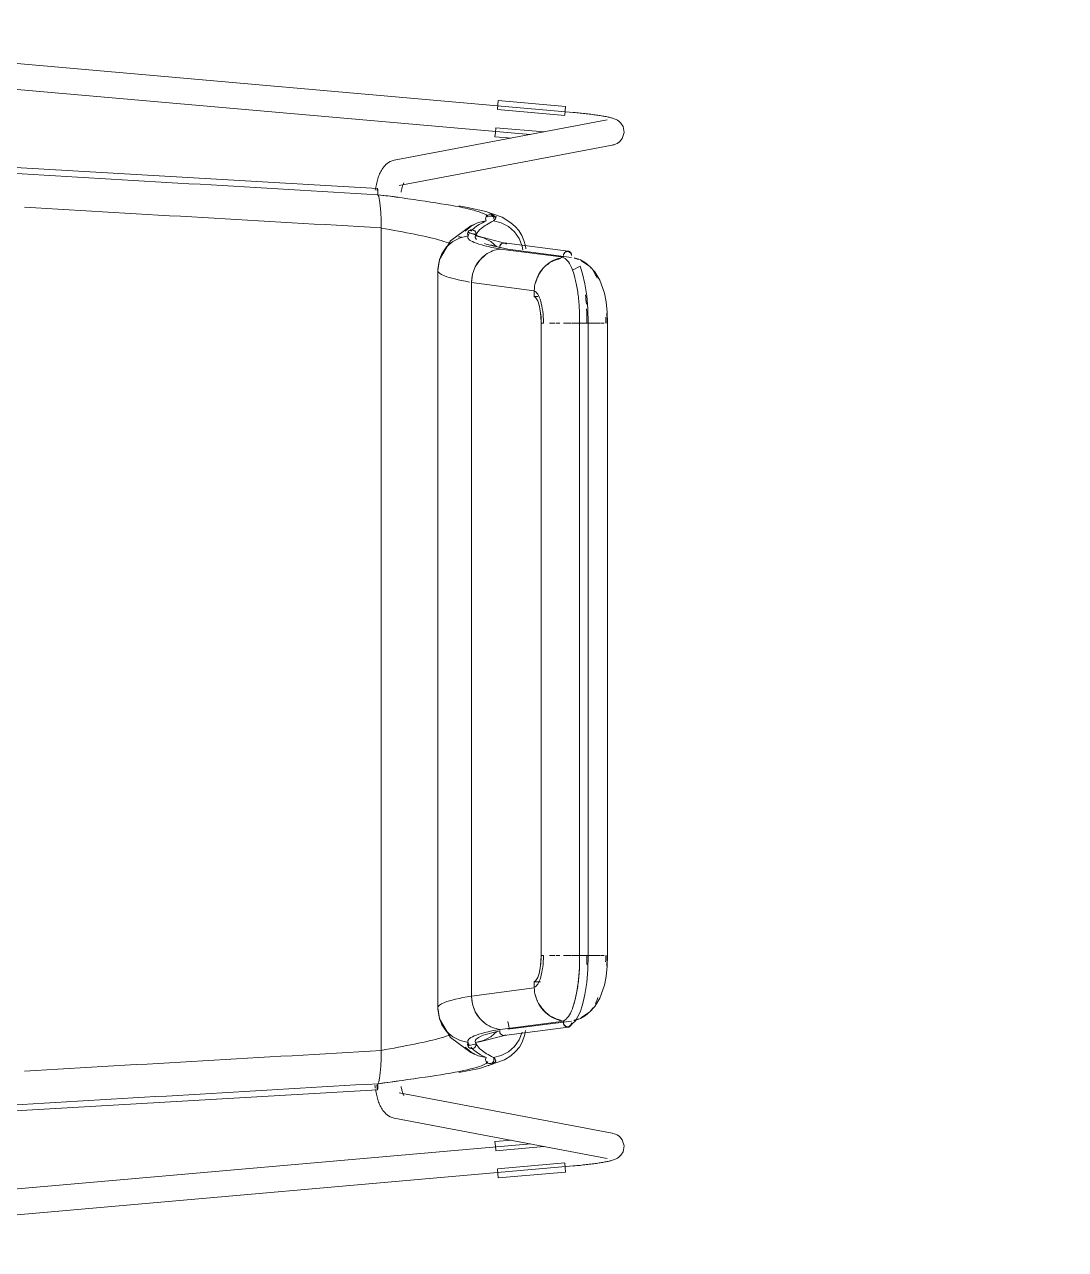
# Model space of a CAD drawing. Header units: millimetres. Extents: x 155927 to 326028, y -36033 to 97293.
# Drawn here: x 213040 to 213525, y 12021 to 12592 of the extents above; entities that cross this region are included whole.
import ezdxf

# ---------------------------------------------------------------- set-up
doc = ezdxf.new("R2010")
doc.units = ezdxf.units.MM
doc.header["$MEASUREMENT"] = 0
doc.layers.add('A-DOOR', color=4, linetype='CONTINUOUS', lineweight=9)
doc.layers.add('I-FURN', color=8, linetype='CONTINUOUS', lineweight=9)

msp = doc.modelspace()

# ---------------------------------------------------------------- linework, layer by layer
at = {"layer": 'A-DOOR'}
msp.add_arc((214507.33, 13505.61), 1010, 180, 270, dxfattribs=at)
at = {"layer": 'I-FURN'}
for p, q in [((213295.89, 12550.76), (212852.57, 12589.71)), ((212851.52, 12577.75), (213275.86, 12540.47)), ((213260.51, 12552.23), (213260.69, 12554.29)), ((213260.69, 12554.29), (213260.87, 12556.33)), ((213260.87, 12556.33), (213292.28, 12553.57)), ((213260.5, 12552.1), (213291.91, 12549.34)), ((213292.1, 12551.53), (213291.92, 12549.47)), ((213292.28, 12553.57), (213292.1, 12551.53)), ((213296.05, 12550.75), (213295.89, 12550.76)), ((213296.8, 12550.68), (213296.05, 12550.75)), ((213297.55, 12550.61), (213296.8, 12550.68)), ((213298.3, 12550.54), (213297.55, 12550.61)), ((213299.04, 12550.46), (213298.3, 12550.54)), ((213299.78, 12550.39), (213299.04, 12550.46)), ((213300.51, 12550.31), (213299.78, 12550.39)), ((213301.24, 12550.23), (213300.51, 12550.31)), ((213301.96, 12550.15), (213301.24, 12550.23)), ((213302.67, 12550.06), (213301.96, 12550.15)), ((213303.36, 12549.98), (213302.67, 12550.06)), ((213304.05, 12549.89), (213303.36, 12549.98)), ((213304.73, 12549.81), (213304.05, 12549.89)), ((213305.39, 12549.72), (213304.73, 12549.81)), ((213306.04, 12549.63), (213305.39, 12549.72)), ((213306.67, 12549.54), (213306.04, 12549.63)), ((213307.29, 12549.45), (213306.67, 12549.54)), ((213307.9, 12549.36), (213307.29, 12549.45)), ((213308.48, 12549.27), (213307.9, 12549.36)), ((213309.05, 12549.17), (213308.48, 12549.27)), ((213309.6, 12549.08), (213309.05, 12549.17)), ((213310.14, 12548.99), (213309.6, 12549.08)), ((213310.65, 12548.89), (213310.14, 12548.99)), ((213311.15, 12548.8), (213310.65, 12548.89)), ((213311.62, 12548.7), (213311.15, 12548.8)), ((213312.08, 12548.61), (213311.62, 12548.7)), ((213312.53, 12548.51), (213312.08, 12548.61)), ((213312.95, 12548.41), (213312.53, 12548.51)), ((213313.37, 12548.3), (213312.95, 12548.41)), ((213313.77, 12548.2), (213313.37, 12548.3)), ((213311.74, 12547.28), (213212.45, 12528.47)), ((213259.56, 12541.47), (213259.75, 12543.53)), ((213282.24, 12541.68), (213259.76, 12543.65)), ((213314.16, 12548.08), (213313.77, 12548.2)), ((213314.56, 12547.96), (213314.16, 12548.08)), ((213314.96, 12547.81), (213314.56, 12547.96)), ((213315.39, 12547.65), (213314.96, 12547.81)), ((213315.87, 12547.43), (213315.39, 12547.65)), ((213316.43, 12547.13), (213315.87, 12547.43)), ((213317.13, 12546.65), (213316.43, 12547.13)), ((213318.04, 12545.79), (213317.13, 12546.65)), ((213319.08, 12544.14), (213318.04, 12545.79)), ((213319.56, 12541.38), (213319.08, 12544.14)), ((213259.38, 12539.42), (213259.56, 12541.47)), ((213259.38, 12539.42), (213267.28, 12538.73)), ((213317.41, 12537.05), (213316.33, 12536.3)), ((213318.73, 12538.63), (213317.41, 12537.05)), ((213318.73, 12538.63), (213319.56, 12541.38)), ((212872.69, 12534.56), (213204.6, 12515.28)), ((213214.68, 12516.68), (213313.97, 12535.49)), ((213314.39, 12535.58), (213313.97, 12535.49)), ((213314.9, 12535.71), (213314.39, 12535.58)), ((213315.52, 12535.93), (213314.9, 12535.71)), ((213316.33, 12536.3), (213315.52, 12535.93)), ((213207.97, 12525.89), (213207.52, 12525.36)), ((213208.49, 12526.41), (213207.97, 12525.89)), ((213209.09, 12526.92), (213208.49, 12526.41)), ((213209.77, 12527.41), (213209.09, 12526.92)), ((213210.56, 12527.84), (213209.77, 12527.41)), ((213211.46, 12528.21), (213210.56, 12527.84)), ((213212.45, 12528.47), (213211.46, 12528.21)), ((213204.76, 12519.76), (213204.58, 12519.14)), ((213204.96, 12520.36), (213204.76, 12519.76)), ((213205.16, 12520.95), (213204.96, 12520.36)), ((213205.38, 12521.54), (213205.16, 12520.95)), ((213205.62, 12522.11), (213205.38, 12521.54)), ((213205.87, 12522.67), (213205.62, 12522.11)), ((213206.14, 12523.22), (213205.87, 12522.67)), ((213206.43, 12523.75), (213206.14, 12523.22)), ((213206.76, 12524.29), (213206.43, 12523.75)), ((213207.12, 12524.83), (213206.76, 12524.29)), ((213207.52, 12525.36), (213207.12, 12524.83)), ((213203.69, 12515.17), (213203.57, 12514.47)), ((213203.82, 12515.86), (213203.69, 12515.17)), ((213203.95, 12516.54), (213203.82, 12515.86)), ((213204.09, 12517.21), (213203.95, 12516.54)), ((213204.25, 12517.87), (213204.09, 12517.21)), ((213204.41, 12518.51), (213204.25, 12517.87)), ((213204.58, 12519.14), (213204.41, 12518.51)), ((213204.45, 12514.74), (213204.42, 12514.36)), ((213204.42, 12514.36), (213204.45, 12514.74)), ((213204.5, 12515.03), (213204.45, 12514.74)), ((213204.45, 12514.74), (213204.5, 12515.03)), ((213204.55, 12515.21), (213204.6, 12515.28)), ((213204.6, 12515.27), (213204.55, 12515.21)), ((213204.75, 12514.71), (213204.7, 12515.01)), ((213204.7, 12515.01), (213204.75, 12514.71)), ((213204.78, 12514.32), (213204.75, 12514.71)), ((213204.75, 12514.71), (213204.78, 12514.33)), ((213204.78, 12514.33), (213204.8, 12513.87)), ((213204.8, 12513.87), (213204.78, 12514.32)), ((213215.71, 12514.13), (213215.61, 12513.63)), ((213215.81, 12514.6), (213215.71, 12514.13)), ((213215.91, 12515.04), (213215.81, 12514.6)), ((213216.02, 12515.46), (213215.91, 12515.04)), ((213216.12, 12515.86), (213216.02, 12515.46)), ((213216.23, 12516.22), (213216.12, 12515.86)), ((213216.34, 12516.56), (213216.23, 12516.22)), ((213216.45, 12516.86), (213216.34, 12516.56)), ((213216.55, 12517.13), (213216.45, 12516.86)), ((213216.64, 12517.36), (213216.55, 12517.13)), ((213216.73, 12517.56), (213216.64, 12517.36)), ((213216.8, 12517.71), (213216.73, 12517.56)), ((213216.85, 12517.8), (213216.8, 12517.71)), ((213216.89, 12517.87), (213216.85, 12517.8)), ((213216.91, 12517.9), (213216.89, 12517.87)), ((213204.79, 12512.41), (213204.81, 12512.88)), ((213204.81, 12512.88), (213204.79, 12512.41)), ((213204.79, 12512.41), (213205.19, 12511.51)), ((213205.19, 12511.51), (213204.79, 12512.41)), ((213204.81, 12513.38), (213204.8, 12513.87)), ((213204.8, 12513.87), (213204.81, 12513.38)), ((213204.81, 12512.88), (213204.81, 12513.38)), ((213204.81, 12513.38), (213204.81, 12512.88)), ((213205.19, 12511.51), (213205.55, 12509.77)), ((213205.56, 12509.76), (213205.19, 12511.51)), ((213205.55, 12509.76), (213205.86, 12507.3)), ((213205.87, 12507.26), (213205.56, 12509.76)), ((213205.87, 12507.27), (213206.1, 12504.21)), ((213206.11, 12504.16), (213205.87, 12507.26)), ((213206.11, 12504.16), (213206.26, 12500.69)), ((213206.26, 12500.63), (213206.11, 12504.16)), ((213246.58, 12506.43), (213242.51, 12507.17)), ((213255.1, 12504.54), (213246.58, 12506.43)), ((213262.73, 12501.87), (213255.1, 12504.54)), ((213256.04, 12502.79), (213255.63, 12502.51)), ((213255.64, 12502.5), (213256.04, 12502.79)), ((213256.5, 12502.98), (213256.04, 12502.79)), ((213256.04, 12502.79), (213256.5, 12502.97)), ((213256.98, 12503.04), (213256.5, 12502.98)), ((213256.5, 12502.97), (213256.98, 12503.03)), ((213257.47, 12502.96), (213256.98, 12503.04)), ((213256.98, 12503.03), (213257.47, 12502.96)), ((213257.47, 12502.96), (213257.92, 12502.76)), ((213257.92, 12502.77), (213257.47, 12502.96)), ((213258.32, 12502.47), (213257.92, 12502.77)), ((213257.92, 12502.76), (213258.31, 12502.46)), ((213206.26, 12500.63), (213206.32, 12496.94)), ((213206.32, 12496.86), (213206.26, 12500.63)), ((213206.32, 12113.46), (213206.32, 12496.86)), ((213206.32, 12496.86), (213206.32, 12113.38)), ((213238.65, 12490.85), (213248.19, 12497.84)), ((213248.26, 12497.79), (213245.42, 12495.38)), ((213245.42, 12495.38), (213248.26, 12497.78)), ((213248.19, 12497.84), (213249.93, 12498.73)), ((213251.58, 12499.43), (213248.26, 12497.79)), ((213248.26, 12497.78), (213251.59, 12499.42)), ((213255.2, 12500.21), (213251.58, 12499.43)), ((213251.59, 12499.42), (213255.2, 12500.21)), ((213255.11, 12501.68), (213255.02, 12501.19)), ((213255.02, 12501.18), (213255.11, 12501.67)), ((213255.02, 12501.19), (213255.05, 12500.69)), ((213255.05, 12500.68), (213255.02, 12501.18)), ((213255.05, 12500.69), (213255.2, 12500.21)), ((213255.2, 12500.21), (213255.05, 12500.68)), ((213255.32, 12502.13), (213255.11, 12501.68)), ((213255.11, 12501.67), (213255.32, 12502.12)), ((213255.63, 12502.51), (213255.32, 12502.13)), ((213255.32, 12502.12), (213255.64, 12502.5)), ((213259.93, 12502.23), (213256.08, 12502.04)), ((213258.31, 12502.46), (213258.62, 12502.08)), ((213258.62, 12502.08), (213258.32, 12502.47)), ((213258.62, 12502.08), (213258.82, 12501.62)), ((213258.82, 12501.62), (213258.62, 12502.08)), ((213258.85, 12500.63), (213258.68, 12500.16)), ((213258.69, 12500.16), (213258.85, 12500.63)), ((213262.32, 12499.26), (213258.69, 12500.16)), ((213258.82, 12501.62), (213258.89, 12501.13)), ((213258.89, 12501.13), (213258.82, 12501.62)), ((213259.61, 12501.07), (213259.93, 12502.23)), ((213265.64, 12497.52), (213262.32, 12499.26)), ((213266.84, 12499.36), (213262.73, 12501.87)), ((213268.46, 12495.04), (213265.64, 12497.52)), ((213268.8, 12497.63), (213266.84, 12499.36)), ((213270.49, 12495.65), (213268.8, 12497.63)), ((213243.1, 12492.31), (213239.7, 12490.56)), ((213239.71, 12490.55), (213243.1, 12492.3)), ((213246.81, 12493.2), (213243.1, 12492.31)), ((213246.61, 12494.17), (213246.69, 12494.66)), ((213246.69, 12494.66), (213246.61, 12494.17)), ((213246.65, 12493.67), (213246.61, 12494.17)), ((213246.61, 12494.17), (213246.65, 12493.67)), ((213246.81, 12493.2), (213246.65, 12493.67)), ((213246.65, 12493.67), (213246.81, 12493.2)), ((213246.69, 12494.66), (213246.9, 12495.11)), ((213246.89, 12495.11), (213246.69, 12494.66)), ((213250.6, 12493.88), (213246.71, 12494.72)), ((213252.16, 12492.84), (213246.84, 12495.01)), ((213247.21, 12495.49), (213246.89, 12495.11)), ((213246.9, 12495.11), (213247.21, 12495.49)), ((213247.61, 12495.79), (213247.21, 12495.49)), ((213247.21, 12495.49), (213247.61, 12495.78)), ((213248.07, 12495.98), (213247.61, 12495.79)), ((213247.61, 12495.78), (213248.07, 12495.97)), ((213248.07, 12495.97), (213248.56, 12496.04)), ((213248.56, 12496.04), (213248.07, 12495.98)), ((213248.56, 12496.04), (213249.05, 12495.97)), ((213249.05, 12495.98), (213248.56, 12496.04)), ((213249.52, 12495.79), (213249.05, 12495.98)), ((213249.05, 12495.97), (213249.51, 12495.78)), ((213249.51, 12495.78), (213249.92, 12495.49)), ((213249.92, 12495.49), (213249.52, 12495.79)), ((213249.92, 12495.49), (213250.23, 12495.11)), ((213250.23, 12495.11), (213249.92, 12495.49)), ((213250.23, 12495.11), (213250.43, 12494.66)), ((213250.43, 12494.66), (213250.23, 12495.11)), ((213250.48, 12493.67), (213250.31, 12493.2)), ((213250.32, 12493.2), (213250.48, 12493.67)), ((213254.03, 12492.31), (213250.32, 12493.2)), ((213250.43, 12494.66), (213250.51, 12494.17)), ((213250.52, 12494.17), (213250.43, 12494.66)), ((213250.51, 12494.17), (213250.48, 12493.67)), ((213250.48, 12493.67), (213250.52, 12494.17)), ((213263.78, 12489.88), (213252.16, 12492.84)), ((213257.43, 12490.56), (213254.03, 12492.31)), ((213270.64, 12491.95), (213268.46, 12495.04)), ((213271.86, 12493.45), (213270.49, 12495.65)), ((213272.04, 12488.44), (213270.64, 12491.95)), ((213272.89, 12491.08), (213271.86, 12493.45)), ((213233.53, 12482.2), (213238.65, 12490.85)), ((213236.83, 12488.05), (213234.66, 12484.91)), ((213234.66, 12484.91), (213236.83, 12488.04)), ((213239.7, 12490.56), (213236.83, 12488.05)), ((213236.83, 12488.04), (213239.71, 12490.55)), ((213257.39, 12489.05), (213259.83, 12488.29)), ((213260.3, 12488.05), (213257.43, 12490.56)), ((213259.83, 12488.29), (213266.12, 12486.92)), ((213261.68, 12488.52), (213261.6, 12488.03)), ((213261.6, 12488.03), (213261.64, 12487.53)), ((213261.87, 12488.97), (213261.68, 12488.52)), ((213291.49, 12483.22), (213261.79, 12487.06)), ((213262.17, 12489.35), (213261.87, 12488.97)), ((213262.56, 12489.65), (213262.17, 12489.35)), ((213263, 12489.84), (213262.56, 12489.65)), ((213263.47, 12489.91), (213263, 12489.84)), ((213263.94, 12489.84), (213263.47, 12489.91)), ((213293.48, 12486.04), (213263.7, 12489.89)), ((213264.38, 12489.65), (213263.94, 12489.84)), ((213264.76, 12489.36), (213264.38, 12489.65)), ((213295.04, 12483.2), (213265.34, 12487.04)), ((213272.03, 12488.43), (213272.4, 12486.69)), ((213272.4, 12486.7), (213272.04, 12488.44)), ((213273.55, 12488.58), (213272.89, 12491.08)), ((213273.7, 12487.16), (213273.55, 12488.58)), ((213232.67, 12477.01), (213233.46, 12482.05)), ((213232.82, 12477.55), (213233.3, 12481.34)), ((213233.29, 12481.34), (213232.82, 12477.55)), ((213234.66, 12484.91), (213233.29, 12481.34)), ((213233.3, 12481.34), (213234.66, 12484.91)), ((213233.46, 12482.05), (213234.83, 12485.23)), ((213252.29, 12481.94), (213250.21, 12478.83)), ((213255.03, 12484.43), (213252.29, 12481.94)), ((213291.51, 12483.65), (213289.07, 12483.97)), ((213299.67, 12481.55), (213299.47, 12481.65)), ((213303.56, 12478.88), (213299.67, 12481.55)), ((213232.67, 12477.01), (213232.67, 12172.21)), ((213232.82, 12132.77), (213232.82, 12477.55)), ((213232.82, 12477.55), (213232.82, 12132.77)), ((213248.89, 12475.28), (213248.42, 12471.51)), ((213250.21, 12478.83), (213248.89, 12475.28)), ((213299.06, 12479.01), (213295.52, 12477.25)), ((213300.22, 12475.56), (213299.06, 12479.01)), ((213301.32, 12470.87), (213300.22, 12475.56)), ((213305.86, 12476.4), (213303.56, 12478.88)), ((213308.25, 12472.52), (213305.86, 12476.4)), ((213248.42, 12471.51), (213277.69, 12467.65)), ((213248.42, 12138.8), (213248.42, 12471.51)), ((213248.42, 12471.51), (213248.42, 12138.8)), ((213302.17, 12465.25), (213301.32, 12470.87)), ((213310.38, 12466.47), (213308.25, 12472.52)), ((213277.69, 12467.65), (213277.63, 12464.94)), ((213279.29, 12464.94), (213277.63, 12464.94)), ((213277.63, 12464.94), (213278.49, 12464.3)), ((213278.49, 12464.3), (213279.28, 12462.95)), ((213279.28, 12462.95), (213279.95, 12460.96)), ((213302.65, 12459.13), (213302.17, 12465.25)), ((213311.17, 12462.44), (213310.38, 12466.47)), ((213279.95, 12460.96), (213280.46, 12458.47)), ((213280.46, 12458.47), (213280.78, 12455.62)), ((213302.75, 12452.58), (213302.65, 12459.13)), ((213311.67, 12457.61), (213311.17, 12462.44)), ((213311.78, 12452.58), (213311.67, 12457.61)), ((213280.78, 12455.62), (213280.88, 12452.58)), ((213280.88, 12452.58), (213280.88, 12157.73)), ((213280.94, 12157.73), (213280.94, 12452.58)), ((213284.8, 12452.58), (213285.52, 12452.58)), ((213287.3, 12452.58), (213285.49, 12452.58)), ((213287.78, 12452.58), (213289.62, 12452.58)), ((213291.25, 12452.58), (213294.81, 12452.58)), ((213298.81, 12452.58), (213295, 12452.58)), ((213295, 12452.58), (213298.81, 12452.58)), ((213298.78, 12452.58), (213298.78, 12157.73)), ((213298.9, 12452.58), (213302.75, 12452.58)), ((213299.12, 12452.58), (213298.9, 12452.58)), ((213299.45, 12452.58), (213299.12, 12452.58)), ((213299.87, 12452.58), (213299.45, 12452.58)), ((213300.34, 12452.58), (213299.87, 12452.58)), ((213300.84, 12452.58), (213300.34, 12452.58)), ((213301.33, 12452.58), (213300.84, 12452.58)), ((213301.79, 12452.58), (213301.33, 12452.58)), ((213302.18, 12452.58), (213301.79, 12452.58)), ((213302.48, 12452.58), (213302.18, 12452.58)), ((213302.68, 12452.58), (213302.48, 12452.58)), ((213305.53, 12452.58), (213302.5, 12452.58)), ((213302.5, 12452.58), (213305.52, 12452.58)), ((213302.75, 12452.58), (213302.68, 12452.58)), ((213302.75, 12157.73), (213302.75, 12452.58)), ((213305.69, 12452.58), (213308.26, 12452.58)), ((213308.54, 12452.58), (213310.29, 12452.58)), ((213311.48, 12452.58), (213311.77, 12452.58)), ((213311.78, 12452.58), (213311.61, 12452.58)), ((213311.78, 12157.73), (213311.78, 12452.58)), ((213232.67, 12172.21), (213232.67, 12133.3)), ((213280.78, 12154.69), (213280.46, 12151.84)), ((213280.88, 12157.73), (213280.78, 12154.69)), ((213285.52, 12157.73), (213284.8, 12157.73)), ((213285.49, 12157.73), (213287.3, 12157.73)), ((213289.62, 12157.73), (213287.78, 12157.73)), ((213294.81, 12157.73), (213291.25, 12157.73)), ((213295, 12157.73), (213298.81, 12157.73)), ((213298.81, 12157.73), (213295, 12157.73)), ((213298.71, 12151.51), (213298.78, 12157.73)), ((213302.75, 12157.73), (213298.79, 12157.73)), ((213298.79, 12157.73), (213298.9, 12157.73)), ((213298.9, 12157.73), (213299.12, 12157.73)), ((213299.12, 12157.73), (213299.45, 12157.73)), ((213299.45, 12157.73), (213299.87, 12157.73)), ((213299.87, 12157.73), (213300.34, 12157.73)), ((213300.34, 12157.73), (213300.84, 12157.73)), ((213300.84, 12157.73), (213301.33, 12157.73)), ((213301.33, 12157.73), (213301.79, 12157.73)), ((213301.79, 12157.73), (213302.18, 12157.73)), ((213302.18, 12157.73), (213302.48, 12157.73)), ((213302.48, 12157.73), (213302.68, 12157.73)), ((213302.5, 12157.73), (213305.53, 12157.73)), ((213305.52, 12157.73), (213302.5, 12157.73)), ((213302.75, 12157.73), (213302.65, 12151.19)), ((213302.68, 12157.73), (213302.75, 12157.73)), ((213308.26, 12157.73), (213305.69, 12157.73)), ((213310.29, 12157.73), (213308.54, 12157.73)), ((213311.77, 12157.73), (213311.48, 12157.73)), ((213311.61, 12157.73), (213311.78, 12157.73)), ((213311.78, 12157.73), (213311.67, 12152.7)), ((213279.95, 12149.35), (213279.28, 12147.37)), ((213280.46, 12151.84), (213279.95, 12149.35)), ((213298.17, 12144.94), (213298.71, 12151.51)), ((213302.65, 12151.19), (213302.17, 12145.07)), ((213311.67, 12152.7), (213311.17, 12147.88)), ((213278.49, 12146.02), (213277.63, 12145.38)), ((213277.63, 12145.38), (213280.63, 12145.38)), ((213277.63, 12145.38), (213277.69, 12142.66)), ((213279.28, 12147.37), (213278.49, 12146.02)), ((213297.58, 12140.93), (213298.17, 12144.94)), ((213302.17, 12145.07), (213301.32, 12139.45)), ((213310.38, 12143.84), (213308.25, 12137.8)), ((213311.17, 12147.88), (213310.38, 12143.84)), ((213277.69, 12142.66), (213248.42, 12138.8)), ((213248.42, 12138.8), (213248.89, 12135.03)), ((213296.61, 12136.5), (213297.58, 12140.93)), ((213301.32, 12139.45), (213300.22, 12134.76)), ((213308.25, 12137.8), (213305.86, 12133.91)), ((213232.67, 12133.3), (213233.46, 12128.27)), ((213233.3, 12128.98), (213232.82, 12132.77)), ((213232.82, 12132.77), (213233.29, 12128.97)), ((213248.89, 12135.03), (213250.21, 12131.49)), ((213250.21, 12131.49), (213252.29, 12128.37)), ((213295.52, 12133.06), (213296.61, 12136.5)), ((213299.06, 12131.3), (213296.88, 12127.18)), ((213300.22, 12134.76), (213299.06, 12131.3)), ((213303.56, 12131.44), (213299.67, 12128.76)), ((213305.86, 12133.91), (213303.56, 12131.44)), ((213233.29, 12128.97), (213234.66, 12125.4)), ((213234.66, 12125.41), (213233.3, 12128.98)), ((213233.46, 12128.27), (213234.83, 12125.09)), ((213233.53, 12128.11), (213238.65, 12119.46)), ((213252.29, 12128.37), (213255.03, 12125.88)), ((213291.49, 12127.1), (213261.79, 12123.25)), ((213265.34, 12123.27), (213295.04, 12127.12)), ((213266.12, 12123.4), (213265.43, 12126.89)), ((213293.84, 12126.97), (213289.07, 12126.35)), ((213296.88, 12127.18), (213293.97, 12124.64)), ((213299.67, 12128.76), (213299.47, 12128.66)), ((213236.83, 12122.27), (213234.66, 12125.41)), ((213234.66, 12125.4), (213236.83, 12122.27)), ((213239.71, 12119.76), (213236.83, 12122.27)), ((213236.83, 12122.27), (213239.7, 12119.76)), ((213263.78, 12120.44), (213252.16, 12117.47)), ((213257.43, 12119.76), (213260.3, 12122.27)), ((213261.64, 12122.78), (213261.6, 12122.29)), ((213261.6, 12122.29), (213261.68, 12121.8)), ((213261.68, 12121.8), (213261.87, 12121.34)), ((213261.87, 12121.34), (213262.17, 12120.96)), ((213262.17, 12120.96), (213262.56, 12120.67)), ((213262.56, 12120.67), (213263, 12120.48)), ((213263, 12120.48), (213263.47, 12120.41)), ((213263.47, 12120.41), (213263.94, 12120.48)), ((213263.7, 12120.42), (213293.48, 12124.28)), ((213263.94, 12120.48), (213264.38, 12120.66)), ((213270.64, 12118.36), (213272.04, 12121.88)), ((213272.08, 12117.29), (213273.37, 12120.89)), ((213273.37, 12120.89), (213273.6, 12122.66)), ((213238.65, 12119.46), (213248.19, 12112.48)), ((213239.7, 12119.76), (213243.1, 12118.01)), ((213243.1, 12118.01), (213239.71, 12119.76)), ((213243.1, 12118.01), (213246.81, 12117.11)), ((213248.26, 12112.54), (213245.42, 12114.93)), ((213245.42, 12114.93), (213248.26, 12112.53)), ((213246.61, 12116.15), (213246.65, 12116.65)), ((213246.65, 12116.64), (213246.61, 12116.15)), ((213246.69, 12115.66), (213246.61, 12116.15)), ((213246.61, 12116.15), (213246.69, 12115.65)), ((213246.65, 12116.65), (213246.81, 12117.12)), ((213246.81, 12117.11), (213246.65, 12116.64)), ((213246.9, 12115.21), (213246.69, 12115.66)), ((213246.69, 12115.65), (213246.89, 12115.2)), ((213246.71, 12115.6), (213250.6, 12116.44)), ((213246.79, 12118.18), (213246.84, 12115.3)), ((213246.89, 12115.2), (213247.21, 12114.82)), ((213247.21, 12114.82), (213246.9, 12115.21)), ((213247.61, 12114.53), (213247.21, 12114.82)), ((213247.21, 12114.82), (213247.61, 12114.53)), ((213248.07, 12114.34), (213247.61, 12114.53)), ((213247.61, 12114.53), (213248.07, 12114.34)), ((213248.56, 12114.28), (213248.07, 12114.34)), ((213248.07, 12114.34), (213248.56, 12114.27)), ((213249.05, 12114.34), (213248.56, 12114.28)), ((213248.56, 12114.27), (213249.05, 12114.34)), ((213249.51, 12114.53), (213249.05, 12114.34)), ((213249.05, 12114.34), (213249.52, 12114.53)), ((213249.92, 12114.82), (213249.51, 12114.53)), ((213249.52, 12114.53), (213249.92, 12114.82)), ((213250.23, 12115.21), (213249.92, 12114.82)), ((213249.92, 12114.82), (213250.23, 12115.2)), ((213250.43, 12115.66), (213250.23, 12115.21)), ((213250.23, 12115.2), (213250.43, 12115.65)), ((213252.16, 12117.47), (213250.3, 12117.15)), ((213250.31, 12117.12), (213250.48, 12116.65)), ((213250.32, 12117.11), (213254.03, 12118.01)), ((213250.48, 12116.64), (213250.32, 12117.11)), ((213250.51, 12116.15), (213250.43, 12115.66)), ((213250.43, 12115.65), (213250.52, 12116.15)), ((213250.48, 12116.65), (213250.51, 12116.15)), ((213250.52, 12116.15), (213250.48, 12116.64)), ((213254.03, 12118.01), (213257.43, 12119.76)), ((213265.64, 12112.8), (213268.46, 12115.28)), ((213268.46, 12115.28), (213270.64, 12118.36)), ((213268.96, 12112.85), (213270.74, 12115.02)), ((213270.74, 12115.02), (213272.08, 12117.29)), ((213206.11, 12106.15), (213206.26, 12109.69)), ((213206.26, 12109.63), (213206.11, 12106.15)), ((213206.26, 12109.69), (213206.32, 12113.46)), ((213206.32, 12113.38), (213206.26, 12109.69)), ((213248.19, 12112.48), (213249.93, 12111.59)), ((213251.59, 12110.9), (213248.26, 12112.54)), ((213248.26, 12112.53), (213251.58, 12110.89)), ((213251.58, 12110.89), (213255.2, 12110.1)), ((213255.2, 12110.1), (213251.59, 12110.9)), ((213252.18, 12105.05), (213263.89, 12109.04)), ((213255.02, 12109.13), (213255.05, 12109.63)), ((213255.05, 12109.63), (213255.02, 12109.13)), ((213255.11, 12108.64), (213255.02, 12109.13)), ((213255.02, 12109.13), (213255.11, 12108.64)), ((213255.05, 12109.63), (213255.2, 12110.1)), ((213255.2, 12110.1), (213255.05, 12109.63)), ((213255.32, 12108.19), (213255.11, 12108.64)), ((213255.11, 12108.64), (213255.32, 12108.19)), ((213258.82, 12108.69), (213258.62, 12108.24)), ((213258.62, 12108.24), (213258.82, 12108.69)), ((213258.68, 12110.16), (213258.85, 12109.69)), ((213258.69, 12110.16), (213262.32, 12111.06)), ((213258.85, 12109.68), (213258.69, 12110.16)), ((213258.89, 12109.19), (213258.82, 12108.69)), ((213258.82, 12108.69), (213258.89, 12109.19)), ((213258.85, 12109.69), (213258.89, 12109.19)), ((213258.89, 12109.19), (213258.85, 12109.68)), ((213262.32, 12111.06), (213265.64, 12112.8)), ((213263.89, 12109.04), (213266.72, 12110.86)), ((213266.72, 12110.86), (213268.96, 12112.85)), ((213205.86, 12103.02), (213205.55, 12100.56)), ((213205.56, 12100.56), (213205.87, 12103.05)), ((213205.87, 12103.05), (213206.11, 12106.15)), ((213206.1, 12106.11), (213205.87, 12103.05)), ((213242.51, 12103.15), (213252.18, 12105.05)), ((213255.64, 12107.81), (213255.32, 12108.19)), ((213255.32, 12108.19), (213255.63, 12107.81)), ((213255.63, 12107.81), (213256.04, 12107.52)), ((213256.04, 12107.52), (213255.64, 12107.81)), ((213256.5, 12107.34), (213256.04, 12107.52)), ((213256.04, 12107.52), (213256.5, 12107.34)), ((213256.98, 12107.28), (213256.5, 12107.34)), ((213256.5, 12107.34), (213256.98, 12107.28)), ((213257.47, 12107.36), (213256.98, 12107.28)), ((213256.98, 12107.28), (213257.47, 12107.35)), ((213257.92, 12107.55), (213257.47, 12107.36)), ((213257.47, 12107.35), (213257.92, 12107.55)), ((213258.31, 12107.85), (213257.92, 12107.55)), ((213257.92, 12107.55), (213258.32, 12107.85)), ((213258.62, 12108.24), (213258.31, 12107.85)), ((213258.32, 12107.85), (213258.62, 12108.24)), ((213203.47, 12096.56), (213203.37, 12097.29)), ((213204.38, 12096.9), (213204.39, 12097.4)), ((213204.39, 12097.4), (213204.39, 12096.9)), ((213205.19, 12098.81), (213204.79, 12097.91)), ((213204.79, 12097.91), (213205.19, 12098.81)), ((213204.81, 12097.44), (213204.79, 12097.91)), ((213204.79, 12097.91), (213204.81, 12097.44)), ((213204.81, 12096.94), (213204.81, 12097.44)), ((213204.81, 12097.44), (213204.81, 12096.94)), ((213205.19, 12098.81), (213205.56, 12100.56)), ((213205.55, 12100.55), (213205.19, 12098.81)), ((212872.69, 12075.75), (213204.6, 12095.04)), ((213203.57, 12095.85), (213203.47, 12096.56)), ((213203.82, 12094.45), (213203.69, 12095.15)), ((213203.95, 12093.77), (213203.82, 12094.45)), ((213204.09, 12093.1), (213203.95, 12093.77)), ((213204.25, 12092.45), (213204.09, 12093.1)), ((213204.41, 12091.8), (213204.25, 12092.45)), ((213204.39, 12096.41), (213204.38, 12096.9)), ((213204.39, 12096.9), (213204.39, 12096.41)), ((213204.39, 12096.41), (213204.42, 12095.96)), ((213204.42, 12095.96), (213204.39, 12096.41)), ((213204.58, 12091.17), (213204.41, 12091.8)), ((213204.42, 12095.96), (213204.45, 12095.58)), ((213204.45, 12095.58), (213204.42, 12095.96)), ((213204.45, 12095.58), (213204.5, 12095.29)), ((213204.5, 12095.29), (213204.45, 12095.58)), ((213204.5, 12095.29), (213204.55, 12095.11)), ((213204.55, 12095.1), (213204.5, 12095.29)), ((213204.55, 12095.11), (213204.6, 12095.04)), ((213204.6, 12095.04), (213204.55, 12095.1)), ((213204.6, 12095.04), (213204.65, 12095.12)), ((213204.65, 12095.11), (213204.6, 12095.04)), ((213204.65, 12095.12), (213204.7, 12095.31)), ((213204.7, 12095.3), (213204.65, 12095.11)), ((213204.7, 12095.31), (213204.75, 12095.61)), ((213204.75, 12095.6), (213204.7, 12095.3)), ((213204.75, 12095.61), (213204.78, 12095.99)), ((213204.78, 12095.99), (213204.75, 12095.6)), ((213204.78, 12095.99), (213204.8, 12096.45)), ((213204.8, 12096.44), (213204.78, 12095.99)), ((213204.8, 12096.45), (213204.81, 12096.94)), ((213204.81, 12096.94), (213204.8, 12096.44)), ((213313.97, 12074.83), (213214.68, 12093.64)), ((213215.71, 12096.19), (213215.61, 12096.68)), ((213215.81, 12095.72), (213215.71, 12096.19)), ((213215.91, 12095.27), (213215.81, 12095.72)), ((213216.02, 12094.85), (213215.91, 12095.27)), ((213216.12, 12094.46), (213216.02, 12094.85)), ((213216.23, 12094.09), (213216.12, 12094.46)), ((213216.34, 12093.76), (213216.23, 12094.09)), ((213216.45, 12093.45), (213216.34, 12093.76)), ((213216.55, 12093.18), (213216.45, 12093.45)), ((213216.64, 12092.95), (213216.55, 12093.18)), ((213216.73, 12092.76), (213216.64, 12092.95)), ((213216.8, 12092.6), (213216.73, 12092.76)), ((213216.85, 12092.52), (213216.8, 12092.6)), ((213216.89, 12092.44), (213216.85, 12092.52)), ((213216.91, 12092.42), (213216.89, 12092.44)), ((213204.76, 12090.56), (213204.58, 12091.17)), ((213204.96, 12089.95), (213204.76, 12090.56)), ((213205.16, 12089.36), (213204.96, 12089.95)), ((213205.38, 12088.78), (213205.16, 12089.36)), ((213205.62, 12088.21), (213205.38, 12088.78)), ((213205.87, 12087.65), (213205.62, 12088.21)), ((213206.14, 12087.1), (213205.87, 12087.65)), ((213206.43, 12086.56), (213206.14, 12087.1)), ((213206.76, 12086.02), (213206.43, 12086.56)), ((213207.12, 12085.49), (213206.76, 12086.02)), ((213207.52, 12084.95), (213207.12, 12085.49)), ((213207.97, 12084.42), (213207.52, 12084.95)), ((213208.49, 12083.9), (213207.97, 12084.42)), ((213209.09, 12083.39), (213208.49, 12083.9)), ((213209.77, 12082.91), (213209.09, 12083.39)), ((213210.56, 12082.47), (213209.77, 12082.91)), ((213211.46, 12082.11), (213210.56, 12082.47)), ((213212.45, 12081.85), (213211.46, 12082.11)), ((213212.45, 12081.85), (213311.74, 12063.04)), ((213314.39, 12074.74), (213313.97, 12074.83)), ((213314.9, 12074.6), (213314.39, 12074.74)), ((213315.52, 12074.39), (213314.9, 12074.6)), ((213316.33, 12074.01), (213315.52, 12074.39)), ((213276.02, 12069.86), (212851.52, 12032.56)), ((213267.28, 12071.59), (213259.38, 12070.89)), ((213259.56, 12068.85), (213259.38, 12070.89)), ((213259.75, 12066.78), (213259.56, 12068.85)), ((213259.76, 12066.66), (213282.36, 12068.65)), ((213317.41, 12073.27), (213316.33, 12074.01)), ((213318.73, 12071.69), (213317.41, 12073.27)), ((213318.73, 12071.69), (213319.56, 12068.94)), ((213319.56, 12068.94), (213319.08, 12066.18)), ((213315.87, 12062.89), (213315.39, 12062.67)), ((213316.43, 12063.19), (213315.87, 12062.89)), ((213317.13, 12063.67), (213316.43, 12063.19)), ((213318.04, 12064.52), (213317.13, 12063.67)), ((213319.08, 12066.18), (213318.04, 12064.52)), ((212852.57, 12020.61), (213295.89, 12059.56)), ((213291.91, 12060.97), (213260.5, 12058.21)), ((213260.69, 12056.03), (213260.51, 12058.09)), ((213291.92, 12060.85), (213292.1, 12058.78)), ((213292.1, 12058.78), (213292.28, 12056.74)), ((213296.05, 12059.57), (213295.89, 12059.56)), ((213296.8, 12059.64), (213296.05, 12059.57)), ((213297.55, 12059.71), (213296.8, 12059.64)), ((213298.3, 12059.78), (213297.55, 12059.71)), ((213299.04, 12059.85), (213298.3, 12059.78)), ((213299.78, 12059.93), (213299.04, 12059.85)), ((213300.51, 12060.01), (213299.78, 12059.93)), ((213301.24, 12060.09), (213300.51, 12060.01)), ((213301.96, 12060.17), (213301.24, 12060.09)), ((213302.67, 12060.25), (213301.96, 12060.17)), ((213303.36, 12060.34), (213302.67, 12060.25)), ((213304.05, 12060.42), (213303.36, 12060.34)), ((213304.73, 12060.51), (213304.05, 12060.42)), ((213305.39, 12060.6), (213304.73, 12060.51)), ((213306.04, 12060.69), (213305.39, 12060.6)), ((213306.67, 12060.78), (213306.04, 12060.69)), ((213307.29, 12060.87), (213306.67, 12060.78)), ((213307.9, 12060.96), (213307.29, 12060.87)), ((213308.48, 12061.05), (213307.9, 12060.96)), ((213309.05, 12061.14), (213308.48, 12061.05)), ((213309.6, 12061.23), (213309.05, 12061.14)), ((213310.14, 12061.33), (213309.6, 12061.23)), ((213310.65, 12061.42), (213310.14, 12061.33)), ((213311.15, 12061.52), (213310.65, 12061.42)), ((213311.62, 12061.61), (213311.15, 12061.52)), ((213312.08, 12061.71), (213311.62, 12061.61)), ((213312.53, 12061.81), (213312.08, 12061.71)), ((213312.95, 12061.91), (213312.53, 12061.81)), ((213313.37, 12062.01), (213312.95, 12061.91)), ((213313.77, 12062.12), (213313.37, 12062.01)), ((213314.16, 12062.23), (213313.77, 12062.12)), ((213314.56, 12062.36), (213314.16, 12062.23)), ((213314.96, 12062.5), (213314.56, 12062.36)), ((213315.39, 12062.67), (213314.96, 12062.5)), ((213260.87, 12053.98), (213260.69, 12056.03)), ((213292.28, 12056.74), (213260.87, 12053.98))]:
    msp.add_line(p, q, dxfattribs=at)
for centre, major_axis, ratio, start_param, end_param in [((213263.49, 12471.38), (0, -15.78), 0.955139, 3.495799, 3.737346), ((213263.49, 12471.38), (0, -15.78), 0.955139, 3.254129, 3.495629), ((213263.47, 12487.94), (0, -1.96), 0.955139, 2.379629, 4.923331), ((213263.49, 12471.38), (0, -15.78), 0.955139, 3.737469, 4.704147), ((213296.03, 12452.58), (15.75, 0), 0.000004, 2.669107, 2.851347), ((213307.51, 12452.58), (0, 12.4), 0.287441, 4.712389, 4.932602), ((213296.03, 12157.73), (15.75, 0), 0.000004, 3.431839, 3.614078), ((213307.51, 12157.73), (0, -12.4), 0.287441, 1.332781, 1.570796), ((213263.49, 12138.93), (0, -15.78), 0.955139, 4.720632, 5.68731), ((213263.49, 12138.93), (0, -15.78), 0.955139, 5.687432, 5.928979), ((213263.49, 12138.93), (0, -15.78), 0.955139, 5.929149, 6.170649), ((213263.47, 12122.37), (0, -1.96), 0.955139, 4.501447, 6.790779)]:
    msp.add_ellipse(centre, major_axis=major_axis, ratio=ratio, start_param=start_param, end_param=end_param, dxfattribs=at)
for points in [[(213204.79, 12512.41), (213149.55, 12515.63), (213038.96, 12522.07), (212928.19, 12528.51), (212872.79, 12531.73)], [(213204.8, 12512.39), (213207.92, 12512), (213211.08, 12511.6), (213214.2, 12511.21)], [(213040.08, 12506.52), (213095.54, 12503.33), (213150.96, 12500.13), (213206.32, 12496.94)], [(213242.35, 12492.81), (213242.82, 12492.75), (213243.28, 12492.7), (213243.75, 12492.64)], [(213246.81, 12493.2), (213246.26, 12492.18), (213248.23, 12490.13), (213256.29, 12488.08), (213261.79, 12487.06)], [(213247.33, 12494.32), (213247.11, 12493.95), (213246.93, 12493.57), (213246.81, 12493.2)], [(213250.31, 12493.2), (213250.02, 12492.65), (213250.17, 12492.11), (213250.74, 12491.57)], [(213254.47, 12489.66), (213256.36, 12489.01), (213259.17, 12488.35), (213262.21, 12487.69)], [(213291.49, 12483.22), (213290.25, 12483.07), (213287.88, 12482.49), (213284.54, 12480.72), (213281.7, 12478.2), (213279.51, 12475.05), (213278.09, 12471.45), (213277.73, 12468.95), (213277.69, 12467.65)], [(213285.98, 12481.23), (213287.24, 12481.93), (213288.61, 12482.33), (213289.99, 12482.67)], [(213291.49, 12483.01), (213292.21, 12482.66), (213293.62, 12481.35), (213294.88, 12478.89), (213295.45, 12477.42)], [(213296.37, 12482.75), (213297.05, 12482.59), (213297.73, 12482.39), (213298.38, 12482.14)], [(213232.82, 12477.55), (213232.72, 12477.37), (213232.67, 12477.19), (213232.67, 12477.01)], [(213277.71, 12467.41), (213278.26, 12467.28), (213279.36, 12466.33), (213280.76, 12463.01), (213281.72, 12458.21), (213281.98, 12454.48), (213282.01, 12452.58)], [(213301.54, 12465.74), (213301.72, 12464.33), (213301.88, 12462.88), (213301.99, 12461.4)], [(213280.93, 12453.42), (213280.88, 12456.2), (213280.52, 12458.75), (213280, 12460.96)], [(213302.11, 12459.18), (213302.22, 12457), (213302.25, 12454.8), (213302.21, 12452.58)], [(213311.51, 12457.18), (213311.63, 12455.71), (213311.7, 12454.16), (213311.69, 12452.58)], [(213282.01, 12157.73), (213281.95, 12153.94), (213280.99, 12146.55), (213278.82, 12143.17), (213277.71, 12142.91)], [(213280, 12149.35), (213280.54, 12151.4), (213280.83, 12154.12), (213280.92, 12156.89)], [(213298.81, 12157.73), (213298.86, 12155.39), (213298.78, 12150.73), (213298.15, 12143.88), (213297.04, 12137.73), (213295.52, 12132.66), (213293.62, 12128.96), (213292.21, 12127.65), (213291.49, 12127.3)], [(213302.21, 12157.73), (213302.24, 12156.3), (213302.23, 12154.88), (213302.2, 12153.47)], [(213311.69, 12157.73), (213311.7, 12156.02), (213311.63, 12154.34), (213311.47, 12152.76)], [(213277.69, 12142.66), (213277.73, 12141.37), (213278.09, 12138.87), (213279.51, 12135.27), (213281.7, 12132.12), (213284.54, 12129.59), (213287.88, 12127.83), (213290.25, 12127.25), (213291.49, 12127.1)], [(213279.19, 12136.48), (213278.8, 12137.33), (213278.44, 12138.21), (213278.25, 12139.13)], [(213306.3, 12135.35), (213306.74, 12136.23), (213307.14, 12137.16), (213307.37, 12138.12)], [(213232.67, 12133.3), (213232.67, 12133.12), (213232.72, 12132.94), (213232.82, 12132.77)], [(213284.62, 12129.93), (213282.56, 12131.37), (213280.94, 12133.35), (213279.64, 12135.57)], [(213289.98, 12127.56), (213288.59, 12127.87), (213287.22, 12128.37), (213285.97, 12129.07)], [(213291.31, 12126.34), (213291.3, 12126.5), (213291.3, 12126.67), (213291.34, 12126.83)], [(213298.37, 12128.18), (213297.75, 12127.94), (213297.1, 12127.78), (213296.44, 12127.64)], [(213246.81, 12117.12), (213246.26, 12118.14), (213248.23, 12120.19), (213256.29, 12122.23), (213261.79, 12123.25)], [(213247.33, 12115.99), (213247.11, 12116.37), (213246.93, 12116.74), (213246.81, 12117.11)], [(213206.32, 12113.38), (213150.96, 12110.18), (213095.54, 12106.99), (213040.08, 12103.79)], [(213204.79, 12097.91), (213149.55, 12094.69), (213038.96, 12088.25), (212928.19, 12081.81), (212872.79, 12078.59)], [(213204.8, 12097.92), (213207.86, 12098.31), (213210.95, 12098.7), (213214, 12099.08)]]:
    msp.add_open_spline(points, degree=3, dxfattribs=at)
for points, knots in [([(213204.79, 12512.41), (213212.34, 12511.39), (213227.55, 12509.36), (213245.99, 12506.31), (213254.29, 12503.87), (213255.89, 12502.45), (213256.08, 12502.04)], [0, 0, 0, 0, 0.25, 0.5, 0.75, 0.8499411, 0.8499411, 0.8499411, 0.8499411]), ([(213256.48, 12503.93), (213257.11, 12503.7), (213260.01, 12502.44), (213260.24, 12501.18), (213258.69, 12500.16)], [0.6929173, 0.6929173, 0.6929173, 0.6929173, 0.75, 1, 1, 1, 1]), ([(213206.32, 12496.86), (213211.71, 12495.88), (213222.49, 12493.94), (213233.2, 12491.51), (213237.44, 12490.05), (213238.59, 12489.56)], [0, 0, 0, 0, 0.25, 0.5, 0.625, 0.625, 0.625, 0.625]), ([(213255.2, 12500.21), (213252.79, 12499.04), (213250.14, 12497.42), (213248.46, 12495.79), (213248.07, 12495.33)], [0, 0, 0, 0, 0.5, 0.6963068, 0.6963068, 0.6963068, 0.6963068]), ([(213258.68, 12500.16), (213256.28, 12499), (213252.85, 12496.91), (213251.07, 12494.81), (213250.6, 12493.88)], [0, 0, 0, 0, 0.5, 0.9025383, 0.9025383, 0.9025383, 0.9025383]), ([(213295.08, 12484.07), (213295.08, 12484.21), (213295.07, 12484.44), (213295, 12484.73), (213294.9, 12485), (213294.72, 12485.31), (213294.43, 12485.63), (213294.07, 12485.87), (213293.72, 12486), (213293.41, 12486.05), (213293.14, 12486.05), (213292.87, 12486.02), (213292.62, 12485.95), (213292.37, 12485.83), (213292.06, 12485.64), (213291.73, 12485.32), (213291.5, 12484.92), (213291.38, 12484.57), (213291.33, 12484.31), (213291.31, 12484.14), (213291.31, 12484.07)], [0.1111111, 0.1111111, 0.1111111, 0.1111111, 0.1666667, 0.1944444, 0.2222222, 0.2777778, 0.3333333, 0.3888889, 0.4444444, 0.4791667, 0.5138889, 0.5486111, 0.5833333, 0.6180556, 0.6527778, 0.7222222, 0.7916667, 0.8263889, 0.8611111, 0.8888889, 0.8888889, 0.8888889, 0.8888889]), ([(213291.41, 12484.47), (213291.44, 12484.59), (213291.54, 12484.82), (213291.82, 12485.23), (213292.36, 12485.69), (213293.24, 12485.94), (213294.02, 12485.71), (213294.53, 12485.32), (213294.83, 12484.93), (213295.02, 12484.47), (213295.05, 12484.14), (213295.06, 12483.98)], [-0.8125, -0.8125, -0.8125, -0.8125, -0.765625, -0.71875, -0.625, -0.5, -0.375, -0.3125, -0.25, -0.1875, -0.125, -0.125, -0.125, -0.125]), ([(213278.27, 12471.26), (213278.59, 12472.47), (213280.01, 12475.96), (213282.46, 12479.25), (213284.62, 12480.38)], [-0.8301962, -0.8301962, -0.8301962, -0.8301962, -0.6666667, -0.3333333, -0.3333333, -0.3333333, -0.3333333]), ([(213304.29, 12478.09), (213303.5, 12479.03), (213301.69, 12480.71), (213298.87, 12482.31), (213296.96, 12482.77), (213296.22, 12482.93)], [0.5, 0.5, 0.5, 0.5, 0.6666667, 0.8333333, 0.9365189, 0.9365189, 0.9365189, 0.9365189]), ([(213232.67, 12477.01), (213232.67, 12476.18), (213234.9, 12474.41), (213242.36, 12472.64), (213247.43, 12471.7)], [0.0892847, 0.0892847, 0.0892847, 0.0892847, 0.5, 0.9699347, 0.9699347, 0.9699347, 0.9699347]), ([(213295.52, 12477.25), (213296.06, 12475.83), (213297.06, 12472.5), (213298.15, 12466.44), (213298.78, 12459.58), (213298.86, 12454.93), (213298.81, 12452.58)], [0.3397465, 0.3397465, 0.3397465, 0.3397465, 0.5, 0.6666667, 0.8333333, 0.9999948, 0.9999948, 0.9999948, 0.9999948]), ([(213306.94, 12473.45), (213306.76, 12473.97), (213306.19, 12475.31), (213305.45, 12476.57), (213304.92, 12477.3)], [0.260519, 0.260519, 0.260519, 0.260519, 0.3333333, 0.4544474, 0.4544474, 0.4544474, 0.4544474]), ([(213248.42, 12138.8), (213242.69, 12137.8), (213235.05, 12135.96), (213232.67, 12134.13), (213232.67, 12133.3)], [0, 0, 0, 0, 0.5, 0.9107154, 0.9107154, 0.9107154, 0.9107154]), ([(213296.15, 12127.31), (213296.92, 12127.47), (213298.82, 12128.04), (213301.68, 12129.59), (213303.87, 12131.6), (213304.88, 12132.98), (213305.14, 12133.39)], [0.0592823, 0.0592823, 0.0592823, 0.0592823, 0.1666667, 0.3333333, 0.5, 0.565028, 0.565028, 0.565028, 0.565028]), ([(213291.49, 12127.1), (213291.43, 12126.96), (213291.37, 12126.74), (213291.32, 12126.46), (213291.31, 12126.18), (213291.35, 12125.88), (213291.43, 12125.59), (213291.54, 12125.32), (213291.74, 12125), (213292.04, 12124.68), (213292.41, 12124.45), (213292.77, 12124.31), (213293.08, 12124.27), (213293.36, 12124.26), (213293.62, 12124.3), (213293.87, 12124.37), (213294.11, 12124.48), (213294.41, 12124.67), (213294.72, 12125), (213294.94, 12125.4), (213295.04, 12125.75), (213295.08, 12126.01), (213295.08, 12126.17), (213295.08, 12126.24)], [0, 0, 0, 0, 0.0555556, 0.0833333, 0.1111111, 0.1666667, 0.1944444, 0.2222222, 0.2777778, 0.3333333, 0.3888889, 0.4444444, 0.4791667, 0.5138889, 0.5486111, 0.5833333, 0.6180556, 0.6527778, 0.7222222, 0.7916667, 0.8263889, 0.8611111, 0.8888889, 0.8888889, 0.8888889, 0.8888889]), ([(213295.06, 12126.34), (213295.06, 12126.17), (213295.02, 12125.88), (213294.88, 12125.5), (213294.62, 12125.08), (213294.1, 12124.63), (213293.24, 12124.38), (213292.44, 12124.61), (213291.91, 12125), (213291.6, 12125.38), (213291.45, 12125.69), (213291.41, 12125.85)], [-0.875, -0.875, -0.875, -0.875, -0.8125, -0.765625, -0.71875, -0.625, -0.5, -0.375, -0.3125, -0.25, -0.1875, -0.1875, -0.1875, -0.1875]), ([(213238.59, 12120.76), (213237.44, 12120.27), (213233.2, 12118.81), (213222.49, 12116.38), (213211.71, 12114.43), (213206.32, 12113.46)], [0.375, 0.375, 0.375, 0.375, 0.5, 0.75, 1, 1, 1, 1]), ([(213250.31, 12117.12), (213249.77, 12118.14), (213251.5, 12119.95), (213257.99, 12121.77), (213261.7, 12122.56)], [0, 0, 0, 0, 0.5, 0.8877852, 0.8877852, 0.8877852, 0.8877852]), ([(213255.2, 12110.1), (213252.79, 12111.27), (213250.14, 12112.9), (213248.46, 12114.53), (213248.07, 12114.99)], [0, 0, 0, 0, 0.5, 0.696307, 0.696307, 0.696307, 0.696307]), ([(213258.68, 12110.16), (213256.28, 12111.32), (213252.85, 12113.41), (213251.07, 12115.5), (213250.6, 12116.44)], [0, 0, 0, 0, 0.5, 0.9025379, 0.9025379, 0.9025379, 0.9025379]), ([(213256.27, 12106.31), (213256.99, 12106.57), (213260.01, 12107.85), (213260.24, 12109.13), (213258.69, 12110.16)], [0.6866019, 0.6866019, 0.6866019, 0.6866019, 0.75, 1, 1, 1, 1]), ([(213204.79, 12097.91), (213212.34, 12098.92), (213227.55, 12100.96), (213245.99, 12104.01), (213254.29, 12106.45), (213255.89, 12107.87), (213256.08, 12108.27)], [0, 0, 0, 0, 0.25, 0.5, 0.75, 0.8499412, 0.8499412, 0.8499412, 0.8499412])]:
    msp.add_open_spline(points, degree=3, knots=knots, dxfattribs=at)

doc.saveas('drawing.dxf')
